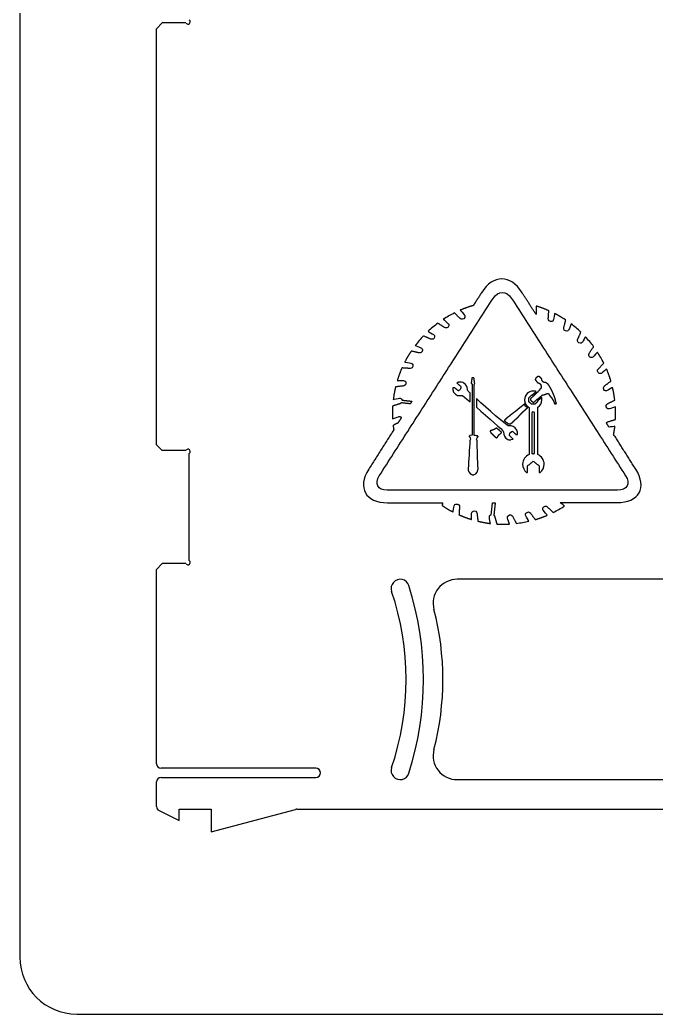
# Model space of a CAD drawing. Header units: millimetres. Extents: x 0 to 201, y 0 to 341.
# Drawn here: x 101 to 156.9, y 171 to 258.3 of the extents above; entities that cross this region are included whole.
import ezdxf

# ---------------------------------------------------------------- set-up
doc = ezdxf.new("R2010")
doc.units = ezdxf.units.MM
for name, color, linetype in [('Shape2DView', 7, 'CONTINUOUS'), ('Shape2DView011', 7, 'CONTINUOUS'), ('Sketch', 7, 'CONTINUOUS')]:
    doc.layers.add(name, color=color, linetype=linetype)

msp = doc.modelspace()

# ---------------------------------------------------------------- linework, layer by layer
at = {"layer": 'Shape2DView'}
for points, degree in [([(145.113, 234.378, 3), (144.077, 236.003, 3), (142.585, 236.003, 3), (141.548, 234.378, 3)], 3), ([(141.548, 234.378, 3), (140.807, 233.218, 3)], 1), ([(142.565, 233.884, 3), (143.012, 234.578, 3), (143.744, 234.578, 3), (144.191, 233.884, 3)], 3), ([(146.349, 232.458, 3), (145.113, 234.378, 3)], 1), ([(132.572, 218.296, 3), (142.565, 233.884, 3)], 1), ([(140.74, 233.228, 3), (140.198, 233.066, 3), (139.685, 232.848, 3)], 2), ([(140.807, 233.218, 3), (140.74, 233.228, 3)], 1), ([(144.191, 233.884, 3), (154.199, 218.305, 3)], 1), ([(139.171, 232.601, 3), (138.839, 232.43, 3), (138.506, 232.249, 3), (138.192, 232.04, 3)], 3), ([(139.666, 232.125, 3), (139.171, 232.601, 3)], 1), ([(139.685, 232.848, 3), (139.685, 232.848, 3), (139.979, 232.496, 3), (140.036, 232.43, 3)], 3), ([(140.036, 232.43, 3), (140.084, 232.372, 3), (140.151, 232.239, 3), (139.989, 232.097, 3)], 3), ([(147.461, 232.8, 3), (146.919, 233.04, 3), (146.349, 233.209, 3)], 2), ([(146.349, 233.209, 3), (146.349, 232.667, 3)], 1), ([(146.349, 232.667, 3), (146.349, 232.658, 3), (146.349, 232.468, 3), (146.349, 232.458, 3)], 3), ([(147.413, 232.116, 3), (147.461, 232.8, 3)], 1), ([(147.974, 232.553, 3), (147.974, 232.534, 3), (147.889, 232.097, 3), (147.879, 232.021, 3)], 3), ([(148.944, 231.983, 3), (148.473, 232.296, 3), (147.974, 232.553, 3)], 2), ([(137.717, 231.707, 3), (137.413, 231.489, 3), (137.127, 231.241, 3), (136.852, 230.994, 3)], 3), ([(138.287, 231.327, 3), (137.717, 231.707, 3)], 1), ([(138.192, 232.04, 3), (138.211, 232.03, 3), (138.544, 231.745, 3), (138.601, 231.688, 3)], 3), ([(138.601, 231.688, 3), (138.658, 231.641, 3), (138.744, 231.517, 3), (138.61, 231.355, 3)], 3), ([(139.989, 232.097, 3), (139.827, 231.964, 3), (139.666, 232.125, 3), (139.666, 232.125, 3)], 3), ([(147.594, 231.85, 3), (147.385, 231.888, 3), (147.413, 232.116, 3), (147.413, 232.116, 3)], 3), ([(147.879, 232.021, 3), (147.86, 231.945, 3), (147.803, 231.812, 3), (147.594, 231.85, 3)], 3), ([(148.782, 231.317, 3), (148.944, 231.983, 3)], 1), ([(149.419, 231.65, 3), (149.41, 231.612, 3), (149.258, 231.213, 3), (149.229, 231.146, 3)], 3), ([(150.275, 230.918, 3), (150.009, 231.175, 3), (149.714, 231.422, 3), (149.419, 231.65, 3)], 3), ([(136.852, 230.994, 3), (136.89, 230.975, 3), (137.251, 230.757, 3), (137.317, 230.719, 3)], 3), ([(137.317, 230.719, 3), (137.384, 230.681, 3), (137.489, 230.576, 3), (137.384, 230.395, 3)], 3), ([(138.61, 231.355, 3), (138.477, 231.194, 3), (138.287, 231.327, 3), (138.287, 231.327, 3)], 3), ([(148.915, 231.023, 3), (148.716, 231.099, 3), (148.782, 231.317, 3), (148.782, 231.317, 3)], 3), ([(149.229, 231.146, 3), (149.2, 231.07, 3), (149.115, 230.956, 3), (148.915, 231.023, 3)], 3), ([(149.999, 230.291, 3), (150.275, 230.918, 3)], 1), ([(136.443, 230.586, 3), (136.186, 230.319, 3), (135.939, 230.025, 3), (135.711, 229.73, 3)], 3), ([(135.711, 229.73, 3), (135.749, 229.721, 3), (136.148, 229.569, 3), (136.215, 229.54, 3)], 3), ([(137.07, 230.31, 3), (136.443, 230.586, 3)], 1), ([(137.384, 230.395, 3), (137.279, 230.215, 3), (137.07, 230.31, 3), (137.07, 230.31, 3)], 3), ([(150.084, 229.977, 3), (149.904, 230.082, 3), (149.999, 230.291, 3), (149.999, 230.291, 3)], 3), ([(150.408, 230.044, 3), (150.37, 229.977, 3), (150.265, 229.873, 3), (150.084, 229.977, 3)], 3), ([(150.683, 230.51, 3), (150.664, 230.472, 3), (150.446, 230.11, 3), (150.408, 230.044, 3)], 3), ([(151.396, 229.645, 3), (151.178, 229.949, 3), (150.931, 230.234, 3), (150.683, 230.51, 3)], 3), ([(135.378, 229.255, 3), (135.064, 228.784, 3), (134.808, 228.285, 3)], 2), ([(136.043, 229.093, 3), (135.378, 229.255, 3)], 1), ([(136.338, 229.226, 3), (136.262, 229.027, 3), (136.043, 229.093, 3), (136.043, 229.093, 3)], 3), ([(136.215, 229.54, 3), (136.291, 229.512, 3), (136.405, 229.426, 3), (136.338, 229.226, 3)], 3), ([(151.044, 228.751, 3), (150.883, 228.884, 3), (151.016, 229.074, 3), (151.016, 229.074, 3)], 3), ([(151.016, 229.074, 3), (151.396, 229.645, 3)], 1), ([(151.729, 229.169, 3), (151.719, 229.15, 3), (151.434, 228.818, 3), (151.377, 228.761, 3)], 3), ([(152.29, 228.19, 3), (152.119, 228.523, 3), (151.938, 228.856, 3), (151.729, 229.169, 3)], 3), ([(134.808, 228.285, 3), (134.817, 228.285, 3), (135.264, 228.2, 3), (135.34, 228.19, 3)], 3), ([(135.34, 228.19, 3), (135.416, 228.171, 3), (135.549, 228.114, 3), (135.511, 227.905, 3)], 3), ([(151.377, 228.761, 3), (151.33, 228.704, 3), (151.206, 228.618, 3), (151.044, 228.751, 3)], 3), ([(151.814, 227.696, 3), (152.29, 228.19, 3)], 1), ([(134.56, 227.772, 3), (134.32, 227.23, 3), (134.151, 226.66, 3)], 2), ([(135.245, 227.725, 3), (134.56, 227.772, 3)], 1), ([(135.511, 227.905, 3), (135.473, 227.696, 3), (135.245, 227.725, 3), (135.245, 227.725, 3)], 3), ([(151.786, 227.373, 3), (151.653, 227.535, 3), (151.814, 227.696, 3), (151.814, 227.696, 3)], 3), ([(152.118, 227.325, 3), (152.061, 227.278, 3), (151.928, 227.211, 3), (151.786, 227.373, 3)], 3), ([(152.537, 227.668, 3), (152.537, 227.668, 3), (152.185, 227.373, 3), (152.118, 227.325, 3)], 3), ([(152.917, 226.613, 3), (152.755, 227.154, 3), (152.537, 227.668, 3)], 2), ([(134.151, 226.66, 3), (134.693, 226.66, 3)], 1), ([(134.912, 226.413, 3), (134.912, 226.204, 3), (134.684, 226.185, 3), (134.684, 226.185, 3)], 3), ([(134.693, 226.66, 3), (134.769, 226.66, 3), (134.912, 226.622, 3), (134.912, 226.413, 3)], 3), ([(139.418, 226.47, 3), (139.389, 226.453, 3), (139.389, 226.451, 3)], 2), ([(139.389, 226.451, 3), (139.722, 226.147, 3)], 1), ([(139.503, 226.498, 3), (139.418, 226.47, 3)], 1), ([(139.675, 226.517, 3), (139.56, 226.515, 3), (139.503, 226.498, 3)], 2), ([(139.713, 226.517, 3), (139.675, 226.517, 3)], 1), ([(140.131, 226.327, 3), (139.96, 226.479, 3), (139.808, 226.517, 3), (139.713, 226.517, 3)], 3), ([(140.33, 225.805, 3), (140.302, 225.909, 3), (140.321, 226.156, 3), (140.131, 226.327, 3)], 3), ([(140.711, 226.898, 3), (140.644, 226.441, 3)], 1), ([(140.644, 226.441, 3), (140.644, 226.441, 3), (140.72, 226.308, 3), (140.72, 226.308, 3)], 3), ([(140.882, 226.898, 3), (140.711, 226.898, 3)], 1), ([(140.72, 226.308, 3), (140.72, 221.851, 3)], 1), ([(140.948, 226.441, 3), (140.882, 226.898, 3)], 1), ([(140.891, 226.299, 3), (140.891, 226.299, 3), (140.948, 226.441, 3), (140.948, 226.441, 3)], 3), ([(140.891, 221.841, 3), (140.891, 226.299, 3)], 1), ([(146.282, 226.784, 3), (146.272, 226.765, 3)], 1), ([(146.272, 226.765, 3), (146.272, 226.736, 3)], 1), ([(146.272, 226.736, 3), (146.453, 226.489, 3)], 1), ([(146.291, 226.822, 3), (146.282, 226.803, 3)], 1), ([(146.282, 226.803, 3), (146.282, 226.784, 3)], 1), ([(146.301, 226.841, 3), (146.291, 226.822, 3)], 1), ([(146.31, 226.85, 3), (146.301, 226.841, 3)], 1), ([(146.32, 226.869, 3), (146.31, 226.85, 3)], 1), ([(146.329, 226.888, 3), (146.32, 226.869, 3)], 1), ([(146.339, 226.898, 3), (146.329, 226.888, 3)], 1), ([(146.358, 226.907, 3), (146.339, 226.898, 3)], 1), ([(146.367, 226.926, 3), (146.358, 226.907, 3)], 1), ([(146.377, 226.936, 3), (146.367, 226.926, 3)], 1), ([(146.396, 226.945, 3), (146.377, 226.936, 3)], 1), ([(146.405, 226.955, 3), (146.396, 226.945, 3)], 1), ([(146.424, 226.964, 3), (146.405, 226.955, 3)], 1), ([(146.443, 226.974, 3), (146.424, 226.964, 3)], 1), ([(146.462, 226.983, 3), (146.443, 226.974, 3)], 1), ([(146.453, 226.489, 3), (146.472, 226.479, 3)], 1), ([(146.481, 226.993, 3), (146.462, 226.983, 3)], 1), ([(146.472, 226.479, 3), (146.5, 226.479, 3)], 1), ([(146.5, 227.002, 3), (146.481, 226.993, 3)], 1), ([(146.519, 227.012, 3), (146.5, 227.002, 3)], 1), ([(146.5, 226.479, 3), (146.519, 226.47, 3)], 1), ([(146.548, 227.012, 3), (146.519, 227.012, 3)], 1), ([(146.519, 226.47, 3), (146.538, 226.47, 3)], 1), ([(146.538, 226.47, 3), (146.576, 226.451, 3)], 1), ([(146.567, 227.021, 3), (146.548, 227.012, 3)], 1), ([(146.595, 227.031, 3), (146.567, 227.021, 3)], 1), ([(146.576, 226.451, 3), (146.614, 226.432, 3)], 1), ([(146.614, 227.04, 3), (146.595, 227.031, 3)], 1), ([(146.833, 226.812, 3), (146.614, 227.04, 3)], 1), ([(146.614, 226.432, 3), (146.652, 226.413, 3)], 1), ([(146.652, 226.413, 3), (146.681, 226.394, 3)], 1), ([(146.681, 226.394, 3), (146.69, 226.375, 3)], 1), ([(146.69, 226.375, 3), (146.7, 226.365, 3)], 1), ([(146.7, 226.365, 3), (146.719, 226.346, 3)], 1), ([(146.719, 226.346, 3), (146.728, 226.337, 3)], 1), ([(146.728, 226.337, 3), (146.738, 226.318, 3)], 1), ([(146.738, 226.318, 3), (146.747, 226.299, 3)], 1), ([(146.747, 226.299, 3), (146.747, 226.28, 3)], 1), ([(146.747, 226.28, 3), (146.757, 226.261, 3)], 1), ([(146.757, 226.261, 3), (146.766, 226.251, 3)], 1), ([(146.766, 226.251, 3), (146.766, 226.223, 3)], 1), ([(146.842, 226.793, 3), (146.833, 226.812, 3)], 1), ([(146.842, 226.765, 3), (146.842, 226.793, 3)], 1), ([(146.852, 226.746, 3), (146.842, 226.765, 3)], 1), ([(146.861, 226.727, 3), (146.852, 226.746, 3)], 1), ([(146.861, 226.717, 3), (146.861, 226.727, 3)], 1), ([(146.861, 226.708, 3), (146.861, 226.717, 3)], 1), ([(146.871, 226.689, 3), (146.861, 226.708, 3)], 1), ([(146.88, 226.67, 3), (146.871, 226.689, 3)], 1), ([(146.89, 226.651, 3), (146.88, 226.67, 3)], 1), ([(146.89, 226.641, 3), (146.89, 226.651, 3)], 1), ([(146.899, 226.622, 3), (146.89, 226.641, 3)], 1), ([(146.909, 226.613, 3), (146.899, 226.622, 3)], 1), ([(146.918, 226.594, 3), (146.909, 226.613, 3)], 1), ([(146.928, 226.584, 3), (146.918, 226.594, 3)], 1), ([(146.928, 226.575, 3), (146.928, 226.584, 3)], 1), ([(146.937, 226.575, 3), (146.928, 226.575, 3)], 1), ([(146.947, 226.565, 3), (146.937, 226.575, 3)], 1), ([(146.956, 226.546, 3), (146.947, 226.565, 3)], 1), ([(146.966, 226.536, 3), (146.956, 226.546, 3)], 1), ([(146.975, 226.536, 3), (146.966, 226.536, 3)], 1), ([(146.985, 226.527, 3), (146.975, 226.536, 3)], 1), ([(146.994, 226.517, 3), (146.985, 226.527, 3)], 1), ([(147.004, 226.517, 3), (146.994, 226.517, 3)], 1), ([(147.004, 226.508, 3), (147.004, 226.517, 3)], 1), ([(147.013, 226.508, 3), (147.004, 226.508, 3)], 1), ([(147.023, 226.508, 3), (147.013, 226.508, 3)], 1), ([(147.032, 226.498, 3), (147.023, 226.508, 3)], 1), ([(147.042, 226.498, 3), (147.032, 226.498, 3)], 1), ([(147.052, 226.498, 3), (147.042, 226.498, 3)], 1), ([(147.071, 226.498, 3), (147.052, 226.498, 3)], 1), ([(147.08, 226.498, 3), (147.071, 226.498, 3)], 1), ([(147.09, 226.498, 3), (147.08, 226.498, 3)], 1), ([(147.099, 226.498, 3), (147.09, 226.498, 3)], 1), ([(147.118, 226.498, 3), (147.099, 226.498, 3)], 1), ([(147.128, 226.508, 3), (147.118, 226.498, 3)], 1), ([(147.137, 226.508, 3), (147.128, 226.508, 3)], 1), ([(147.166, 226.498, 3), (147.137, 226.508, 3)], 1), ([(147.194, 226.479, 3), (147.166, 226.498, 3)], 1), ([(147.223, 226.47, 3), (147.194, 226.479, 3)], 1), ([(147.251, 226.451, 3), (147.223, 226.47, 3)], 1), ([(147.289, 226.422, 3), (147.251, 226.451, 3)], 1), ([(147.308, 226.403, 3), (147.289, 226.422, 3)], 1), ([(147.337, 226.384, 3), (147.308, 226.403, 3)], 1), ([(147.365, 226.356, 3), (147.337, 226.384, 3)], 1), ([(147.394, 226.327, 3), (147.365, 226.356, 3)], 1), ([(147.422, 226.299, 3), (147.394, 226.327, 3)], 1), ([(147.451, 226.261, 3), (147.422, 226.299, 3)], 1), ([(147.47, 226.223, 3), (147.451, 226.261, 3)], 1), ([(152.366, 226.204, 3), (152.917, 226.613, 3)], 1), ([(133.999, 226.109, 3), (133.871, 225.565, 3), (133.799, 225.006, 3)], 2), ([(134.684, 226.185, 3), (133.999, 226.109, 3)], 1), ([(139.038, 226.023, 3), (139.038, 226.023, 3), (138.962, 225.719, 3), (139.266, 225.453, 3)], 3), ([(139.19, 226.033, 3), (139.038, 226.023, 3)], 1), ([(139.503, 225.757, 3), (139.19, 226.033, 3)], 1), ([(139.266, 225.453, 3), (139.38, 225.358, 3), (139.503, 225.339, 3), (139.608, 225.339, 3)], 3), ([(139.57, 225.786, 3), (139.503, 225.757, 3)], 1), ([(139.646, 225.843, 3), (139.57, 225.786, 3)], 1), ([(139.713, 225.938, 3), (139.694, 225.909, 3), (139.674, 225.862, 3), (139.646, 225.843, 3)], 3), ([(139.722, 226.147, 3), (139.741, 226.061, 3), (139.732, 225.995, 3), (139.713, 225.938, 3)], 3), ([(140.53, 225.596, 3), (140.406, 225.71, 3), (140.33, 225.786, 3), (140.33, 225.805, 3)], 3), ([(140.54, 225.596, 3), (140.53, 225.596, 3)], 1), ([(140.539, 224.788, 3), (140.54, 225.596, 3)], 1), ([(146.101, 225.738, 3), (145.673, 225.738, 3), (145.331, 225.396, 3), (145.331, 224.968, 3)], 3), ([(145.701, 225.13, 3), (145.939, 225.377, 3)], 1), ([(145.939, 225.377, 3), (145.987, 225.377, 3)], 1), ([(145.987, 225.377, 3), (146.082, 225.462, 3)], 1), ([(146.082, 225.462, 3), (146.129, 225.5, 3)], 1), ([(146.348, 225.7, 3), (146.231, 225.74, 3), (146.101, 225.738, 3)], 2), ([(146.129, 225.5, 3), (146.177, 225.538, 3)], 1), ([(146.215, 225.396, 3), (146.167, 225.348, 3)], 1), ([(146.177, 225.538, 3), (146.196, 225.557, 3)], 1), ([(146.196, 225.557, 3), (146.215, 225.577, 3)], 1), ([(146.215, 225.577, 3), (146.262, 225.615, 3)], 1), ([(146.253, 225.434, 3), (146.215, 225.396, 3)], 1), ([(146.281, 225.462, 3), (146.253, 225.434, 3)], 1), ([(146.262, 225.615, 3), (146.31, 225.662, 3)], 1), ([(146.3, 225.481, 3), (146.281, 225.462, 3)], 1), ([(146.348, 225.529, 3), (146.3, 225.481, 3)], 1), ([(146.31, 225.662, 3), (146.348, 225.7, 3)], 1), ([(146.395, 225.577, 3), (146.348, 225.529, 3)], 1), ([(146.443, 225.615, 3), (146.395, 225.577, 3)], 1), ([(146.491, 225.662, 3), (146.443, 225.615, 3)], 1), ([(146.5, 225.681, 3), (146.491, 225.662, 3)], 1), ([(146.51, 225.691, 3), (146.5, 225.681, 3)], 1), ([(146.538, 225.71, 3), (146.51, 225.691, 3)], 1), ([(146.624, 225.805, 3), (146.538, 225.71, 3)], 1), ([(146.633, 225.814, 3), (146.624, 225.805, 3)], 1), ([(146.643, 225.852, 3), (146.633, 225.833, 3)], 1), ([(146.633, 225.833, 3), (146.633, 225.814, 3)], 1), ([(146.652, 225.862, 3), (146.643, 225.852, 3)], 1), ([(146.662, 225.89, 3), (146.652, 225.881, 3)], 1), ([(146.652, 225.881, 3), (146.652, 225.862, 3)], 1), ([(146.671, 225.9, 3), (146.662, 225.89, 3)], 1), ([(146.69, 225.919, 3), (146.671, 225.9, 3)], 1), ([(146.709, 225.928, 3), (146.69, 225.919, 3)], 1), ([(146.719, 225.947, 3), (146.709, 225.928, 3)], 1), ([(146.747, 225.966, 3), (146.719, 225.947, 3)], 1), ([(146.757, 225.976, 3), (146.747, 225.966, 3)], 1), ([(146.776, 225.985, 3), (146.757, 225.976, 3)], 1), ([(146.766, 226.223, 3), (146.776, 226.204, 3)], 1), ([(146.776, 226.204, 3), (146.776, 226.185, 3)], 1), ([(146.776, 226.185, 3), (146.785, 226.166, 3)], 1), ([(146.785, 226.042, 3), (146.776, 225.985, 3)], 1), ([(146.785, 226.166, 3), (146.785, 226.137, 3)], 1), ([(146.785, 226.137, 3), (146.785, 226.118, 3)], 1), ([(146.785, 226.118, 3), (146.785, 226.09, 3)], 1), ([(146.785, 226.09, 3), (146.785, 226.042, 3)], 1), ([(146.823, 225.32, 3), (146.928, 225.405, 3)], 1), ([(146.928, 225.405, 3), (146.937, 225.405, 3)], 1), ([(146.937, 225.405, 3), (146.956, 225.405, 3)], 1), ([(146.956, 225.405, 3), (146.966, 225.405, 3)], 1), ([(146.966, 225.405, 3), (146.975, 225.405, 3)], 1), ([(146.975, 225.405, 3), (146.994, 225.405, 3)], 1), ([(146.994, 225.405, 3), (147.023, 225.415, 3)], 1), ([(147.023, 225.415, 3), (147.042, 225.415, 3)], 1), ([(147.042, 225.415, 3), (147.061, 225.424, 3)], 1), ([(147.061, 225.424, 3), (147.08, 225.424, 3)], 1), ([(147.08, 225.424, 3), (147.089, 225.434, 3)], 1), ([(147.089, 225.434, 3), (147.099, 225.434, 3)], 1), ([(147.099, 225.434, 3), (147.108, 225.443, 3)], 1), ([(147.108, 225.443, 3), (147.137, 225.453, 3)], 1), ([(147.137, 225.453, 3), (147.165, 225.462, 3)], 1), ([(147.165, 225.462, 3), (147.194, 225.472, 3)], 1), ([(147.194, 225.472, 3), (147.223, 225.491, 3)], 1), ([(147.223, 225.491, 3), (147.242, 225.491, 3)], 1), ([(147.242, 225.491, 3), (147.261, 225.5, 3)], 1), ([(147.261, 225.5, 3), (147.289, 225.519, 3)], 1), ([(147.289, 225.519, 3), (147.299, 225.519, 3)], 1), ([(147.299, 225.519, 3), (147.308, 225.529, 3)], 1), ([(147.308, 225.529, 3), (147.318, 225.538, 3)], 1), ([(147.318, 225.538, 3), (147.337, 225.538, 3)], 1), ([(147.337, 225.538, 3), (147.356, 225.538, 3)], 1), ([(147.356, 225.538, 3), (147.365, 225.538, 3)], 1), ([(147.365, 225.538, 3), (147.384, 225.538, 3)], 1), ([(147.384, 225.538, 3), (147.394, 225.538, 3)], 1), ([(147.394, 225.538, 3), (147.403, 225.529, 3)], 1), ([(147.403, 225.529, 3), (147.422, 225.519, 3)], 1), ([(147.422, 225.519, 3), (147.432, 225.51, 3)], 1), ([(147.432, 225.51, 3), (147.441, 225.5, 3)], 1), ([(147.441, 225.5, 3), (147.451, 225.491, 3)], 1), ([(147.451, 225.491, 3), (147.46, 225.472, 3)], 1), ([(147.46, 225.472, 3), (147.47, 225.462, 3)], 1), ([(147.498, 226.194, 3), (147.47, 226.223, 3)], 1), ([(147.47, 225.462, 3), (147.479, 225.443, 3)], 1), ([(147.479, 225.443, 3), (147.479, 225.424, 3)], 1), ([(147.479, 225.424, 3), (147.489, 225.396, 3)], 1), ([(147.489, 225.396, 3), (147.498, 225.377, 3)], 1), ([(147.527, 226.156, 3), (147.498, 226.194, 3)], 1), ([(147.498, 225.377, 3), (147.536, 225.348, 3)], 1), ([(147.546, 226.109, 3), (147.527, 226.156, 3)], 1), ([(147.574, 226.071, 3), (147.546, 226.109, 3)], 1), ([(147.622, 225.985, 3), (147.574, 226.071, 3)], 1), ([(147.66, 225.909, 3), (147.622, 225.985, 3)], 1), ([(147.688, 225.862, 3), (147.66, 225.909, 3)], 1), ([(147.707, 225.824, 3), (147.688, 225.862, 3)], 1), ([(147.745, 225.738, 3), (147.707, 225.824, 3)], 1), ([(147.783, 225.662, 3), (147.745, 225.738, 3)], 1), ([(147.821, 225.577, 3), (147.783, 225.662, 3)], 1), ([(147.859, 225.5, 3), (147.821, 225.577, 3)], 1), ([(147.878, 225.453, 3), (147.859, 225.5, 3)], 1), ([(147.897, 225.415, 3), (147.878, 225.453, 3)], 1), ([(147.926, 225.329, 3), (147.897, 225.415, 3)], 1), ([(152.28, 225.89, 3), (152.175, 226.071, 3), (152.366, 226.204, 3), (152.366, 226.204, 3)], 3), ([(152.594, 225.786, 3), (152.527, 225.748, 3), (152.384, 225.71, 3), (152.28, 225.89, 3)], 3), ([(153.059, 226.052, 3), (153.05, 226.042, 3), (152.66, 225.824, 3), (152.594, 225.786, 3)], 3), ([(153.249, 224.94, 3), (153.19, 225.51, 3), (153.059, 226.052, 3)], 2), ([(134.398, 224.626, 3), (133.742, 224.426, 3)], 1), ([(133.799, 225.006, 3), (133.828, 225.016, 3), (134.256, 225.082, 3), (134.332, 225.101, 3)], 3), ([(134.332, 225.101, 3), (134.408, 225.111, 3), (134.531, 225.101, 3), (134.579, 224.94, 3)], 3), ([(134.522, 224.702, 3), (134.465, 224.645, 3), (134.398, 224.626, 3), (134.398, 224.626, 3)], 3), ([(135.282, 224.617, 3), (134.522, 224.702, 3)], 1), ([(134.579, 224.94, 3), (135.425, 224.845, 3)], 1), ([(135.425, 224.845, 3), (135.282, 224.617, 3)], 1), ([(139.608, 225.339, 3), (139.712, 225.339, 3), (139.798, 225.358, 3), (139.836, 225.358, 3)], 3), ([(139.836, 225.358, 3), (139.846, 225.358, 3)], 1), ([(139.846, 225.358, 3), (139.865, 225.358, 3), (140.14, 225.12, 3), (140.539, 224.788, 3)], 3), ([(143.904, 222.687, 3), (143.676, 222.763, 3), (142.079, 224.17, 3), (141.1, 225.073, 3)], 3), ([(141.1, 225.073, 3), (141.1, 224.312, 3)], 1), ([(145.274, 224.559, 3), (145.179, 224.483, 3)], 1), ([(145.293, 224.579, 3), (145.274, 224.559, 3)], 1), ([(145.312, 224.588, 3), (145.293, 224.579, 3)], 1), ([(145.587, 224.255, 3), (145.464, 224.341, 3), (145.369, 224.445, 3), (145.312, 224.588, 3)], 3), ([(145.331, 224.968, 3), (145.328, 224.797, 3), (145.397, 224.655, 3)], 2), ([(145.397, 224.655, 3), (145.485, 224.453, 3), (145.673, 224.322, 3)], 2), ([(145.701, 225.12, 3), (145.701, 225.13, 3)], 1), ([(145.701, 224.949, 3), (145.701, 225.12, 3)], 1), ([(145.701, 224.807, 3), (145.701, 224.949, 3)], 1), ([(145.939, 224.598, 3), (145.701, 224.807, 3)], 1), ([(146.167, 225.348, 3), (145.863, 225.082, 3)], 1), ([(145.863, 225.082, 3), (145.863, 224.94, 3)], 1), ([(145.863, 224.94, 3), (146.101, 224.731, 3)], 1), ([(145.958, 224.598, 3), (145.939, 224.598, 3)], 1), ([(146.148, 224.598, 3), (145.958, 224.598, 3)], 1), ([(146.101, 224.731, 3), (146.11, 224.731, 3)], 1), ([(146.11, 224.731, 3), (146.433, 225.006, 3)], 1), ([(146.253, 224.598, 3), (146.148, 224.598, 3)], 1), ([(146.462, 224.807, 3), (146.253, 224.598, 3)], 1), ([(146.433, 225.006, 3), (146.528, 225.082, 3)], 1), ([(146.509, 224.911, 3), (146.462, 224.873, 3)], 1), ([(146.462, 224.873, 3), (146.462, 224.807, 3)], 1), ([(146.49, 224.312, 3), (146.709, 224.445, 3), (146.852, 224.693, 3), (146.852, 224.968, 3)], 3), ([(146.605, 224.987, 3), (146.509, 224.911, 3)], 1), ([(146.528, 225.082, 3), (146.624, 225.158, 3)], 1), ([(146.7, 225.063, 3), (146.605, 224.987, 3)], 1), ([(146.624, 225.158, 3), (146.719, 225.244, 3)], 1), ([(146.795, 225.139, 3), (146.7, 225.063, 3)], 1), ([(146.719, 225.244, 3), (146.823, 225.32, 3)], 1), ([(146.823, 225.168, 3), (146.795, 225.139, 3)], 1), ([(146.852, 224.968, 3), (146.852, 225.068, 3), (146.823, 225.168, 3)], 2), ([(147.536, 225.348, 3), (147.546, 225.329, 3)], 1), ([(147.546, 225.329, 3), (147.565, 225.31, 3)], 1), ([(147.565, 225.31, 3), (147.603, 225.272, 3)], 1), ([(147.603, 225.272, 3), (147.631, 225.234, 3)], 1), ([(147.631, 225.234, 3), (147.669, 225.196, 3)], 1), ([(147.669, 225.196, 3), (147.698, 225.158, 3)], 1), ([(147.698, 225.158, 3), (147.726, 225.111, 3)], 1), ([(147.726, 225.111, 3), (147.745, 225.092, 3)], 1), ([(147.745, 225.092, 3), (147.755, 225.063, 3)], 1), ([(147.755, 225.063, 3), (147.783, 225.016, 3)], 1), ([(147.783, 225.016, 3), (147.812, 224.968, 3)], 1), ([(147.812, 224.968, 3), (147.84, 224.921, 3)], 1), ([(147.84, 224.921, 3), (147.859, 224.892, 3)], 1), ([(147.859, 224.892, 3), (147.869, 224.864, 3)], 1), ([(147.869, 224.864, 3), (147.888, 224.807, 3)], 1), ([(147.888, 224.807, 3), (147.916, 224.75, 3)], 1), ([(147.916, 224.75, 3), (147.935, 224.693, 3)], 1), ([(147.945, 225.291, 3), (147.926, 225.329, 3)], 1), ([(147.935, 224.693, 3), (147.964, 224.636, 3)], 1), ([(147.954, 225.253, 3), (147.945, 225.291, 3)], 1), ([(147.973, 225.206, 3), (147.954, 225.253, 3)], 1), ([(147.964, 224.636, 3), (147.983, 224.626, 3)], 1), ([(147.983, 225.168, 3), (147.973, 225.206, 3)], 1), ([(147.992, 225.13, 3), (147.983, 225.168, 3)], 1), ([(147.983, 224.626, 3), (148.011, 224.626, 3)], 1), ([(148.011, 225.082, 3), (147.992, 225.13, 3)], 1), ([(148.021, 225.044, 3), (148.011, 225.082, 3)], 1), ([(148.011, 224.626, 3), (148.03, 224.626, 3)], 1), ([(148.03, 225.006, 3), (148.021, 225.044, 3)], 1), ([(148.04, 224.959, 3), (148.03, 225.006, 3)], 1), ([(148.03, 224.626, 3), (148.059, 224.626, 3)], 1), ([(148.049, 224.921, 3), (148.04, 224.959, 3)], 1), ([(148.059, 224.883, 3), (148.049, 224.921, 3)], 1), ([(148.068, 224.835, 3), (148.059, 224.883, 3)], 1), ([(148.059, 224.626, 3), (148.078, 224.636, 3)], 1), ([(148.088, 224.759, 3), (148.068, 224.835, 3)], 1), ([(148.078, 224.636, 3), (148.097, 224.636, 3)], 1), ([(148.126, 224.655, 3), (148.088, 224.759, 3)], 1), ([(148.097, 224.636, 3), (148.107, 224.645, 3)], 1), ([(148.107, 224.645, 3), (148.126, 224.655, 3)], 1), ([(152.508, 224.341, 3), (152.432, 224.54, 3), (152.641, 224.636, 3), (152.641, 224.636, 3)], 3), ([(152.641, 224.636, 3), (153.249, 224.94, 3)], 1), ([(133.742, 224.426, 3), (133.733, 224.227, 3), (133.723, 224.037, 3), (133.723, 223.837, 3)], 3), ([(133.723, 223.837, 3), (133.723, 223.657, 3), (133.733, 223.485, 3), (133.742, 223.305, 3)], 3), ([(141.1, 224.312, 3), (142.136, 223.409, 3), (143.448, 222.259, 3), (143.458, 222.221, 3)], 3), ([(144.085, 223.619, 3), (144.038, 223.58, 3)], 1), ([(144.133, 223.657, 3), (144.085, 223.619, 3)], 1), ([(144.209, 223.714, 3), (144.133, 223.657, 3)], 1), ([(144.627, 224.037, 3), (144.209, 223.714, 3)], 1), ([(144.713, 224.103, 3), (144.627, 224.037, 3)], 1), ([(144.722, 224.113, 3), (144.713, 224.103, 3)], 1), ([(144.732, 224.122, 3), (144.722, 224.113, 3)], 1), ([(144.751, 224.141, 3), (144.732, 224.122, 3)], 1), ([(144.798, 224.179, 3), (144.751, 224.141, 3)], 1), ([(144.846, 224.217, 3), (144.798, 224.179, 3)], 1), ([(144.798, 223.485, 3), (144.96, 223.685, 3)], 1), ([(144.893, 224.255, 3), (144.846, 224.217, 3)], 1), ([(144.941, 224.293, 3), (144.893, 224.255, 3)], 1), ([(144.988, 224.331, 3), (144.941, 224.293, 3)], 1), ([(144.96, 223.685, 3), (145.036, 223.761, 3)], 1), ([(145.083, 224.407, 3), (144.988, 224.331, 3)], 1), ([(145.036, 223.761, 3), (145.112, 223.837, 3)], 1), ([(145.179, 224.483, 3), (145.083, 224.407, 3)], 1), ([(145.112, 223.837, 3), (145.188, 223.913, 3)], 1), ([(145.188, 223.913, 3), (145.293, 223.999, 3)], 1), ([(145.293, 223.999, 3), (145.378, 224.075, 3)], 1), ([(145.378, 224.075, 3), (145.464, 224.151, 3)], 1), ([(145.464, 224.151, 3), (145.549, 224.227, 3)], 1), ([(145.549, 224.227, 3), (145.587, 224.255, 3)], 1), ([(145.673, 224.322, 3), (145.72, 224.293, 3)], 1), ([(145.72, 224.293, 3), (145.72, 220.168, 3)], 1), ([(145.986, 223.837, 3), (145.986, 223.894, 3), (146.034, 223.932, 3), (146.082, 223.932, 3)], 3), ([(145.986, 220.301, 3), (145.986, 223.837, 3)], 1), ([(146.082, 223.932, 3), (146.139, 223.932, 3), (146.177, 223.885, 3), (146.177, 223.837, 3)], 3), ([(146.177, 223.837, 3), (146.176, 220.301, 3)], 1), ([(146.49, 220.168, 3), (146.49, 224.312, 3)], 1), ([(152.803, 224.179, 3), (152.727, 224.151, 3), (152.584, 224.141, 3), (152.508, 224.341, 3)], 3), ([(153.306, 224.36, 3), (153.268, 224.35, 3), (152.869, 224.198, 3), (152.803, 224.179, 3)], 3), ([(153.325, 223.828, 3), (153.325, 224.008, 3), (153.316, 224.179, 3), (153.306, 224.36, 3)], 3), ([(153.306, 223.238, 3), (153.316, 223.438, 3), (153.325, 223.628, 3), (153.325, 223.828, 3)], 3), ([(133.742, 223.305, 3), (133.78, 223.314, 3), (134.18, 223.466, 3), (134.246, 223.485, 3)], 3), ([(134.218, 222.944, 3), (133.78, 222.725, 3)], 1), ([(134.503, 223.39, 3), (134.218, 222.944, 3)], 1), ([(134.246, 223.485, 3), (134.313, 223.504, 3), (134.427, 223.523, 3), (134.503, 223.39, 3)], 3), ([(143.553, 223.162, 3), (143.534, 223.153, 3)], 1), ([(143.534, 223.153, 3), (143.828, 222.91, 3), (143.923, 222.868, 3)], 2), ([(143.591, 223.191, 3), (143.553, 223.162, 3)], 1), ([(143.629, 223.229, 3), (143.591, 223.191, 3)], 1), ([(143.676, 223.276, 3), (143.629, 223.229, 3)], 1), ([(143.724, 223.324, 3), (143.676, 223.276, 3)], 1), ([(143.762, 223.362, 3), (143.724, 223.324, 3)], 1), ([(143.809, 223.4, 3), (143.762, 223.362, 3)], 1), ([(143.857, 223.438, 3), (143.809, 223.4, 3)], 1), ([(143.876, 223.447, 3), (143.857, 223.438, 3)], 1), ([(143.895, 223.457, 3), (143.876, 223.447, 3)], 1), ([(143.952, 223.504, 3), (143.895, 223.457, 3)], 1), ([(143.923, 222.868, 3), (143.952, 222.868, 3)], 1), ([(144.009, 223.552, 3), (143.952, 223.504, 3)], 1), ([(143.952, 222.868, 3), (144, 222.868, 3), (144.047, 222.868, 3), (144.114, 222.858, 3)], 3), ([(144.038, 223.58, 3), (144.009, 223.552, 3)], 1), ([(144.114, 222.858, 3), (144.171, 222.915, 3)], 1), ([(144.171, 222.915, 3), (144.209, 222.944, 3)], 1), ([(144.209, 222.944, 3), (144.285, 223.01, 3)], 1), ([(144.285, 223.01, 3), (144.313, 223.039, 3)], 1), ([(144.313, 223.039, 3), (144.389, 223.115, 3)], 1), ([(144.389, 223.115, 3), (144.418, 223.143, 3)], 1), ([(144.418, 223.143, 3), (144.465, 223.181, 3)], 1), ([(144.465, 223.181, 3), (144.503, 223.219, 3)], 1), ([(144.503, 223.219, 3), (144.579, 223.286, 3)], 1), ([(144.579, 223.286, 3), (144.656, 223.352, 3)], 1), ([(144.656, 223.352, 3), (144.732, 223.419, 3)], 1), ([(144.732, 223.419, 3), (144.798, 223.485, 3)], 1), ([(152.755, 222.563, 3), (152.498, 222.963, 3)], 1), ([(152.498, 222.963, 3), (152.527, 222.963, 3)], 1), ([(152.527, 222.963, 3), (152.584, 223.02, 3), (152.65, 223.039, 3), (152.65, 223.039, 3)], 3), ([(152.65, 223.039, 3), (153.306, 223.238, 3)], 1), ([(133.837, 222.335, 3), (131.65, 218.885, 3)], 1), ([(133.78, 222.725, 3), (133.799, 222.592, 3), (133.809, 222.468, 3), (133.837, 222.335, 3)], 3), ([(142.326, 222.24, 3), (142.317, 222.231, 3)], 1), ([(142.317, 222.231, 3), (142.317, 222.221, 3)], 1), ([(142.317, 222.221, 3), (142.317, 222.212, 3)], 1), ([(142.317, 222.212, 3), (142.317, 222.202, 3)], 1), ([(142.317, 222.202, 3), (142.317, 222.193, 3)], 1), ([(142.317, 222.193, 3), (142.317, 222.183, 3)], 1), ([(142.317, 222.183, 3), (142.317, 222.164, 3)], 1), ([(142.317, 222.164, 3), (142.326, 222.145, 3)], 1), ([(142.336, 222.259, 3), (142.326, 222.259, 3)], 1), ([(142.326, 222.259, 3), (142.326, 222.25, 3)], 1), ([(142.326, 222.25, 3), (142.326, 222.24, 3)], 1), ([(142.326, 222.145, 3), (142.336, 222.126, 3)], 1), ([(142.345, 222.259, 3), (142.336, 222.259, 3)], 1), ([(142.336, 222.126, 3), (142.345, 222.107, 3)], 1), ([(142.355, 222.259, 3), (142.345, 222.259, 3)], 1), ([(142.345, 222.107, 3), (142.355, 222.098, 3)], 1), ([(142.364, 222.259, 3), (142.355, 222.259, 3)], 1), ([(142.355, 222.098, 3), (142.364, 222.088, 3)], 1), ([(142.374, 222.269, 3), (142.364, 222.259, 3)], 1), ([(142.364, 222.088, 3), (142.421, 222.031, 3)], 1), ([(142.393, 222.278, 3), (142.374, 222.269, 3)], 1), ([(142.412, 222.278, 3), (142.393, 222.278, 3)], 1), ([(142.621, 222.345, 3), (142.412, 222.278, 3)], 1), ([(142.421, 222.031, 3), (142.478, 221.974, 3)], 1), ([(142.478, 221.974, 3), (142.535, 221.917, 3)], 1), ([(142.535, 221.917, 3), (142.592, 221.86, 3)], 1), ([(142.631, 222.345, 3), (142.621, 222.345, 3)], 1), ([(142.64, 222.345, 3), (142.631, 222.345, 3)], 1), ([(142.65, 222.354, 3), (142.64, 222.345, 3)], 1), ([(142.669, 222.364, 3), (142.65, 222.354, 3)], 1), ([(142.688, 222.373, 3), (142.669, 222.364, 3)], 1), ([(142.697, 222.383, 3), (142.688, 222.373, 3)], 1), ([(142.716, 222.392, 3), (142.697, 222.383, 3)], 1), ([(142.726, 222.402, 3), (142.716, 222.392, 3)], 1), ([(142.735, 222.411, 3), (142.726, 222.402, 3)], 1), ([(142.754, 222.421, 3), (142.735, 222.411, 3)], 1), ([(142.773, 222.43, 3), (142.754, 222.421, 3)], 1), ([(142.783, 222.44, 3), (142.773, 222.43, 3)], 1), ([(142.792, 222.449, 3), (142.783, 222.44, 3)], 1), ([(142.802, 222.449, 3), (142.792, 222.449, 3)], 1), ([(142.811, 222.459, 3), (142.802, 222.449, 3)], 1), ([(142.821, 222.459, 3), (142.811, 222.459, 3)], 1), ([(142.83, 222.468, 3), (142.821, 222.459, 3)], 1), ([(142.84, 222.478, 3), (142.83, 222.468, 3)], 1), ([(142.859, 222.497, 3), (142.84, 222.478, 3)], 1), ([(143.315, 222.126, 3), (143.201, 222.183, 3), (143.058, 222.316, 3), (142.859, 222.497, 3)], 3), ([(143.058, 221.86, 3), (143.077, 221.879, 3)], 1), ([(143.077, 221.879, 3), (143.096, 221.898, 3)], 1), ([(143.096, 221.898, 3), (143.115, 221.917, 3)], 1), ([(143.115, 221.917, 3), (143.22, 222.012, 3)], 1), ([(143.22, 222.012, 3), (143.258, 222.041, 3)], 1), ([(143.258, 222.041, 3), (143.315, 222.088, 3)], 1), ([(143.315, 222.088, 3), (143.315, 222.126, 3)], 1), ([(143.458, 222.221, 3), (143.467, 222.155, 3), (143.486, 221.803, 3), (143.667, 221.622, 3)], 3), ([(144.494, 222.506, 3), (144.256, 222.716, 3), (144.038, 222.678, 3), (143.904, 222.687, 3)], 3), ([(144.009, 221.832, 3), (144.009, 221.86, 3), (144.018, 222.126, 3), (144.266, 222.212, 3)], 3), ([(144.266, 222.212, 3), (144.589, 221.917, 3)], 1), ([(144.703, 221.927, 3), (144.693, 221.917, 3), (144.779, 222.24, 3), (144.494, 222.506, 3)], 3), ([(144.589, 221.917, 3), (144.703, 221.927, 3)], 1), ([(153.268, 222.649, 3), (153.24, 222.64, 3), (152.869, 222.582, 3), (152.755, 222.563, 3)], 3), ([(153.154, 221.936, 3), (153.225, 222.293, 3), (153.268, 222.649, 3)], 2), ([(155.093, 218.876, 3), (153.154, 221.936, 3)], 1), ([(140.53, 221.366, 3), (140.482, 220.767, 3), (140.425, 219.531, 3), (140.377, 218.942, 3)], 3), ([(140.691, 221.851, 3), (140.549, 221.841, 3), (140.454, 221.813, 3), (140.454, 221.775, 3)], 3), ([(140.454, 221.775, 3), (140.454, 221.765, 3)], 1), ([(140.454, 221.765, 3), (140.454, 221.746, 3), (140.463, 221.737, 3), (140.492, 221.718, 3)], 3), ([(140.492, 221.718, 3), (140.53, 221.67, 3), (140.577, 221.594, 3), (140.577, 221.508, 3)], 3), ([(140.577, 221.508, 3), (140.558, 221.47, 3), (140.539, 221.413, 3), (140.53, 221.366, 3)], 3), ([(140.72, 221.851, 3), (140.701, 221.851, 3), (140.72, 221.851, 3), (140.691, 221.851, 3)], 3), ([(141.014, 221.832, 3), (140.995, 221.832, 3), (140.919, 221.841, 3), (140.891, 221.841, 3)], 3), ([(141.252, 221.737, 3), (141.252, 221.784, 3), (141.157, 221.813, 3), (141.014, 221.832, 3)], 3), ([(141.119, 221.508, 3), (141.119, 221.594, 3), (141.176, 221.67, 3), (141.214, 221.708, 3)], 3), ([(141.157, 221.366, 3), (141.157, 221.413, 3), (141.138, 221.47, 3), (141.119, 221.508, 3)], 3), ([(141.242, 218.933, 3), (141.214, 219.531, 3), (141.185, 220.767, 3), (141.157, 221.366, 3)], 3), ([(141.214, 221.708, 3), (141.254, 221.708, 3), (141.252, 221.737, 3)], 2), ([(142.592, 221.86, 3), (142.65, 221.803, 3)], 1), ([(142.65, 221.803, 3), (142.678, 221.775, 3)], 1), ([(142.678, 221.775, 3), (142.707, 221.746, 3)], 1), ([(142.707, 221.746, 3), (142.773, 221.689, 3)], 1), ([(142.773, 221.689, 3), (142.84, 221.632, 3)], 1), ([(142.84, 221.632, 3), (142.925, 221.661, 3)], 1), ([(142.925, 221.661, 3), (142.954, 221.708, 3)], 1), ([(142.954, 221.708, 3), (142.982, 221.756, 3)], 1), ([(142.982, 221.756, 3), (143.011, 221.794, 3)], 1), ([(143.011, 221.794, 3), (143.039, 221.832, 3)], 1), ([(143.039, 221.832, 3), (143.058, 221.86, 3)], 1), ([(143.667, 221.622, 3), (143.8, 221.489, 3), (143.923, 221.451, 3), (144.018, 221.451, 3)], 3), ([(144.323, 221.527, 3), (144.009, 221.832, 3)], 1), ([(144.018, 221.451, 3), (144.075, 221.454, 3), (144.132, 221.47, 3)], 2), ([(144.132, 221.47, 3), (144.247, 221.48, 3), (144.323, 221.527, 3), (144.323, 221.527, 3)], 3), ([(145.72, 220.168, 3), (145.397, 220.026, 3), (145.159, 219.693, 3), (145.159, 219.313, 3)], 3), ([(145.996, 220.254, 3), (145.984, 220.27, 3), (145.986, 220.301, 3)], 2), ([(146.081, 220.206, 3), (146.024, 220.209, 3), (145.996, 220.254, 3)], 2), ([(146.167, 220.254, 3), (146.138, 220.209, 3), (146.081, 220.206, 3)], 2), ([(146.176, 220.301, 3), (146.176, 220.282, 3), (146.167, 220.273, 3), (146.167, 220.254, 3)], 3), ([(147.051, 219.313, 3), (147.041, 219.693, 3), (146.813, 220.026, 3), (146.49, 220.168, 3)], 3), ([(145.159, 219.313, 3), (145.159, 219.018, 3), (145.292, 218.752, 3), (145.511, 218.581, 3)], 3), ([(145.596, 219.17, 3), (146.1, 219.569, 3)], 1), ([(146.1, 219.569, 3), (146.613, 219.17, 3)], 1), ([(146.699, 218.581, 3), (146.918, 218.752, 3), (147.051, 219.018, 3), (147.051, 219.313, 3)], 3), ([(131.65, 218.885, 3), (130.614, 217.26, 3), (131.346, 215.929, 3), (133.276, 215.929, 3)], 3), ([(140.377, 218.942, 3), (140.358, 218.79, 3), (140.453, 218.448, 3), (140.691, 218.4, 3)], 3), ([(140.691, 218.4, 3), (140.745, 218.388, 3), (140.814, 218.391, 3)], 2), ([(140.814, 218.391, 3), (140.869, 218.388, 3), (140.909, 218.4, 3)], 2), ([(140.909, 218.4, 3), (141.147, 218.448, 3), (141.252, 218.771, 3), (141.242, 218.933, 3)], 3), ([(145.511, 218.581, 3), (145.596, 218.581, 3)], 1), ([(145.596, 218.581, 3), (145.596, 219.17, 3)], 1), ([(146.613, 219.17, 3), (146.613, 218.581, 3)], 1), ([(146.613, 218.581, 3), (146.689, 218.581, 3)], 1), ([(146.689, 218.581, 3), (146.699, 218.581, 3)], 1), ([(153.429, 215.948, 3), (155.397, 215.92, 3), (156.129, 217.25, 3), (155.093, 218.876, 3)], 3), ([(133.266, 217.032, 3), (132.439, 217.032, 3), (132.125, 217.602, 3), (132.572, 218.296, 3)], 3), ([(154.199, 218.305, 3), (154.646, 217.602, 3), (154.332, 217.032, 3), (153.505, 217.032, 3)], 3), ([(153.505, 217.032, 3), (133.266, 217.032, 3)], 1), ([(133.276, 215.929, 3), (138.143, 215.929, 3)], 1), ([(138.143, 215.929, 3), (138.086, 215.682, 3)], 1), ([(139.15, 215.644, 3), (139.16, 215.72, 3), (139.227, 215.853, 3), (139.436, 215.815, 3)], 3), ([(139.436, 215.815, 3), (139.645, 215.777, 3), (139.616, 215.549, 3), (139.616, 215.549, 3)], 3), ([(142.402, 214.884, 3), (142.516, 215.929, 3)], 1), ([(142.516, 215.929, 3), (142.753, 215.929, 3)], 1), ([(142.753, 215.929, 3), (142.63, 214.836, 3)], 1), ([(148.828, 215.634, 3), (148.818, 215.644, 3), (148.562, 215.863, 3), (148.457, 215.948, 3)], 3), ([(148.457, 215.948, 3), (153.429, 215.948, 3)], 1), ([(138.086, 215.682, 3), (138.556, 215.368, 3), (139.055, 215.112, 3)], 2), ([(139.055, 215.112, 3), (139.055, 215.121, 3), (139.141, 215.568, 3), (139.15, 215.644, 3)], 3), ([(139.616, 215.549, 3), (139.569, 214.865, 3)], 1), ([(140.681, 214.998, 3), (140.681, 215.074, 3), (140.719, 215.216, 3), (140.928, 215.216, 3)], 3), ([(140.681, 214.456, 3), (140.681, 214.998, 3)], 1), ([(140.928, 215.216, 3), (141.137, 215.216, 3), (141.156, 214.988, 3), (141.156, 214.988, 3)], 3), ([(141.156, 214.988, 3), (141.232, 214.304, 3)], 1), ([(142.24, 214.636, 3), (142.23, 214.712, 3), (142.24, 214.836, 3), (142.402, 214.884, 3)], 3), ([(143.999, 214.855, 3), (144.198, 214.931, 3), (144.293, 214.722, 3), (144.293, 214.722, 3)], 3), ([(145.444, 214.77, 3), (145.406, 214.836, 3), (145.368, 214.979, 3), (145.548, 215.083, 3)], 3), ([(145.548, 215.083, 3), (145.729, 215.188, 3), (145.862, 214.998, 3), (145.862, 214.998, 3)], 3), ([(145.862, 214.998, 3), (146.271, 214.446, 3)], 1), ([(146.984, 215.245, 3), (146.936, 215.302, 3), (146.87, 215.435, 3), (147.031, 215.577, 3)], 3), ([(147.326, 214.827, 3), (147.326, 214.827, 3), (147.031, 215.178, 3), (146.984, 215.245, 3)], 3), ([(147.031, 215.577, 3), (147.193, 215.71, 3), (147.354, 215.549, 3), (147.354, 215.549, 3)], 3), ([(147.354, 215.549, 3), (147.849, 215.074, 3)], 1), ([(147.849, 215.074, 3), (148.181, 215.245, 3), (148.514, 215.425, 3), (148.828, 215.634, 3)], 3), ([(139.569, 214.865, 3), (140.11, 214.625, 3), (140.681, 214.456, 3)], 2), ([(141.232, 214.304, 3), (141.776, 214.175, 3), (142.335, 214.104, 3)], 2), ([(142.335, 214.104, 3), (142.325, 214.133, 3), (142.259, 214.56, 3), (142.24, 214.636, 3)], 3), ([(142.63, 214.836, 3), (142.687, 214.779, 3), (142.706, 214.712, 3), (142.706, 214.712, 3)], 3), ([(142.706, 214.712, 3), (142.896, 214.057, 3)], 1), ([(142.896, 214.057, 3), (143.095, 214.047, 3), (143.286, 214.038, 3), (143.485, 214.038, 3)], 3), ([(143.485, 214.038, 3), (143.666, 214.038, 3), (143.837, 214.047, 3), (144.018, 214.057, 3)], 3), ([(143.837, 214.56, 3), (143.808, 214.636, 3), (143.799, 214.779, 3), (143.999, 214.855, 3)], 3), ([(144.018, 214.057, 3), (144.008, 214.095, 3), (143.856, 214.494, 3), (143.837, 214.56, 3)], 3), ([(144.293, 214.722, 3), (144.597, 214.114, 3)], 1), ([(144.597, 214.114, 3), (144.978, 214.152, 3), (145.339, 214.218, 3), (145.71, 214.304, 3)], 3), ([(145.71, 214.304, 3), (145.71, 214.313, 3), (145.482, 214.703, 3), (145.444, 214.77, 3)], 3), ([(146.271, 214.446, 3), (146.812, 214.608, 3), (147.326, 214.827, 3)], 2)]:
    msp.add_open_spline(points, degree=degree, dxfattribs=at)
at = {"layer": 'Shape2DView011'}
for p, q in [((113, 257.575), (113.5, 258.075)), ((115.591, 258.075), (113.5, 258.075)), ((113, 221.025), (113, 257.575)), ((113.5, 220.525), (113, 221.025)), ((115.591, 220.525), (113.5, 220.525)), ((115.865, 210.849), (115.865, 220.251)), ((113, 210.075), (113.5, 210.575)), ((115.591, 210.575), (113.5, 210.575)), ((113, 193), (113, 210.075)), ((162.19, 209.2), (139.41, 209.2)), ((127, 192.6), (113.4, 192.6)), ((113, 189.247), (113, 191.4)), ((113.4, 191.8), (127, 191.8)), ((139.41, 191.6), (162.19, 191.6)), ((113.221, 188.889), (115, 188)), ((115, 189), (117.8, 189)), ((115, 188), (115, 189)), ((117.8, 189), (117.8, 187)), ((117.8, 187), (125.213, 188.986)), ((125.317, 189), (176.283, 189))]:
    msp.add_line(p, q, dxfattribs=at)
for centre, radius, start, end in [((115.765, 258.175), 0.2, -150, 60), ((115.765, 220.425), 0.2, -60, 150), ((115.765, 210.675), 0.2, -150, 60), ((134.41, 208.4), 0.8, 17.60602, -161.28159), ((139.41, 207.09), 2.11, 90, -165.36), ((110.8, 200.4), 24.129, -18.71841, 18.71841), ((109.2, 200.4), 27.249, -17.60602, 17.60602), ((113.8, 200.4), 24.359, -14.64, 14.64), ((139.41, 193.71), 2.11, 165.36, -90), ((113.4, 193), 0.4, 180, -90), ((127, 192.2), 0.4, -90, 90), ((134.41, 192.4), 0.8, 161.28159, -17.60602), ((113.4, 191.4), 0.4, 90, 180), ((113.4, 189.247), 0.4, 180, -116.56505), ((125.317, 188.6), 0.4, 90, 105)]:
    msp.add_arc(centre, radius, start, end, dxfattribs=at)
at = {"layer": 'Sketch'}
for p, q in [((101, 336), (101, 176)), ((106, 171), (196, 171))]:
    msp.add_line(p, q, dxfattribs=at)
msp.add_arc((106, 176), 5, 180, -90, dxfattribs=at)

doc.saveas('drawing.dxf')
